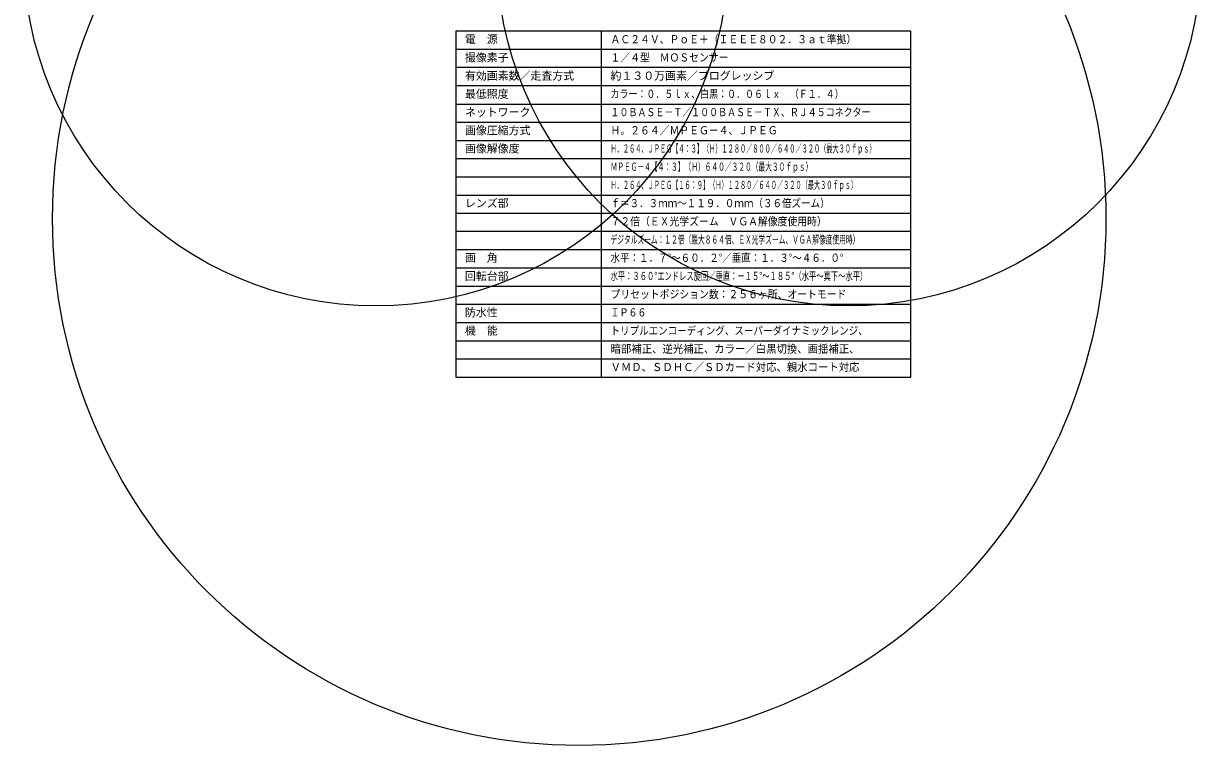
# Model space of a CAD drawing. Units: millimetres, scale not verified. Extents: x -181 to 142, y -218 to 117.
# Drawn here: x -181.3 to 142.3, y -217.6 to -19.4 of the extents above; entities that cross this region are included whole.
import ezdxf
from ezdxf.enums import TextEntityAlignment as Align

# ---------------------------------------------------------------- set-up
doc = ezdxf.new("R2010")
doc.units = ezdxf.units.MM
doc.header["$LTSCALE"] = 0.125
doc.layers.add('0-1_WAKU', color=1, linetype='Continuous', lineweight=18)
doc.layers.add('0-4_GAIKEI', color=1, linetype='Continuous', lineweight=18)
doc.layers.add('0-2_MOJI1', color=7, linetype='Continuous')
doc.styles.add('ＭＳ ゴシック', font='')
doc.styles.get('ＭＳ ゴシック').set_extended_font_data('MS Gothic')

msp = doc.modelspace()

# ---------------------------------------------------------------- linework, layer by layer
at = {"layer": '0-1_WAKU', "color": 4}
for p, q in [((-62.5, -21.5), (-62.5, -116.5)), ((62.5, -21.5), (-62.5, -21.5)), ((-22.5, -116.5), (-22.5, -21.5)), ((62.5, -116.5), (62.5, -21.5)), ((-62.5, -116.5), (62.5, -116.5))]:
    msp.add_line(p, q, dxfattribs=at)
at = {"layer": '0-1_WAKU'}
for p, q in [((62.5, -26.5), (-62.5, -26.5)), ((62.5, -31.5), (-62.5, -31.5)), ((62.5, -36.5), (-62.5, -36.5)), ((-62.5, -41.5), (62.5, -41.5)), ((-62.5, -46.5), (62.5, -46.5)), ((-62.5, -51.5), (62.5, -51.5)), ((-62.5, -56.5), (62.5, -56.5)), ((-62.5, -61.5), (62.5, -61.5)), ((-62.5, -66.5), (62.5, -66.5)), ((-62.5, -71.5), (62.5, -71.5)), ((62.5, -76.5), (-62.5, -76.5)), ((62.5, -81.5), (-62.5, -81.5)), ((-62.5, -86.5), (62.5, -86.5)), ((-62.5, -91.5), (62.5, -91.5)), ((-62.5, -96.5), (62.5, -96.5)), ((-62.5, -101.5), (62.5, -101.5)), ((-62.5, -106.5), (62.5, -106.5)), ((-62.5, -111.5), (62.5, -111.5))]:
    msp.add_line(p, q, dxfattribs=at)
at = {"layer": '0-4_GAIKEI'}
for centre, radius in [((-84.4626, -0.1576), 96.7879), ((45.5366, -0.1576), 96.7879), ((-28.6036, -72.9334), 144.6831)]:
    msp.add_circle(centre, radius, dxfattribs=at)

# ---------------------------------------------------------------- texts
at = {"layer": '0-2_MOJI1', "style": 'ＭＳ ゴシック'}
for s, p in [('電\u3000源', (-60, -25.5)), ('撮像素子', (-60, -30.5)), ('有効画素数／走査方式', (-60, -35.5)), ('約１３０万画素／プログレッシブ', (-20, -35.5)), ('最低照度', (-60, -40.5)), ('ネットワーク', (-60, -45.5)), ('画像圧縮方式', (-60, -50.5)), ('画像解像度', (-60, -55.5)), ('レンズ部', (-60, -70.5)), ('画\u3000角', (-60, -85.5)), ('回転台部', (-60, -90.5)), ('防水性', (-60, -100.5)), ('機\u3000能', (-60, -105.5))]:
    msp.add_text(s, height=2.199, dxfattribs=at).set_placement(p, align=Align.BOTTOM_LEFT)
for s, width, p in [('ＡＣ２４Ｖ、ＰｏＥ＋（ＩＥＥＥ８０２．３ａｔ準拠）', 0.9, (-20, -25.5)), ('１／４型\u3000ＭＯＳセンサー', 0.9, (-20, -30.5)), ('カラー：０．５ｌｘ、白黒：０．０６ｌｘ\u3000（Ｆ１．４）', 0.8, (-20, -40.5)), ('１０ＢＡＳＥ－Ｔ／１００ＢＡＳＥ－ＴＸ、ＲＪ４５コネクター', 0.8, (-20, -45.5)), ('Ｈ。２６４／ＭＰＥＧ－４、ＪＰＥＧ', 0.9, (-20, -50.5)), ('Ｈ．２６４、ＪＰＥＧ【４：３】（Ｈ）１２８０／８００／６４０／３２０（最大３０ｆｐｓ）', 0.55, (-20, -55.5)), ('ＭＰＥＧ－４【４：３】（Ｈ）６４０／３２０（最大３０ｆｐｓ）', 0.6, (-20, -60.5)), ('Ｈ．２６４、ＪＰＥＧ【１６：９】（Ｈ）１２８０／６４０／３２０（最大３０ｆｐｓ）', 0.55, (-20, -65.5)), ('ｆ＝３．３ｍｍ～１１９．０ｍｍ（３６倍ズーム）', 0.85, (-20, -70.5)), ('７２倍（ＥＸ光学ズーム\u3000ＶＧＡ解像度使用時）', 0.9, (-20, -75.5)), ('デジタルズーム：１２倍（最大８６４倍、ＥＸ光学ズーム、ＶＧＡ解像度使用時）', 0.6, (-20, -80.5)), ('水平：１．７°～６０．２°／垂直：１．３°～４６．０°', 0.85, (-20, -85.5)), ('水平：３６０°エンドレス旋回／垂直：－１５°～１８５°（水平～真下～水平）', 0.65, (-20, -90.5)), ('プリセットポジション数：２５６ヶ所、オートモード', 0.9, (-20, -95.5)), ('ＩＰ６６', 0.8, (-20, -100.5)), ('トリプルエンコーディング、スーパーダイナミックレンジ、', 0.85, (-20, -105.5)), ('暗部補正、逆光補正、カラー／白黒切換、画揺補正、', 0.95, (-20, -110.5)), ('ＶＭＤ、ＳＤＨＣ／ＳＤカード対応、親水コート対応', 0.95, (-20, -115.5))]:
    msp.add_text(s, height=2.199, dxfattribs=dict(at, width=width)).set_placement(p, align=Align.BOTTOM_LEFT)

doc.saveas('drawing.dxf')
